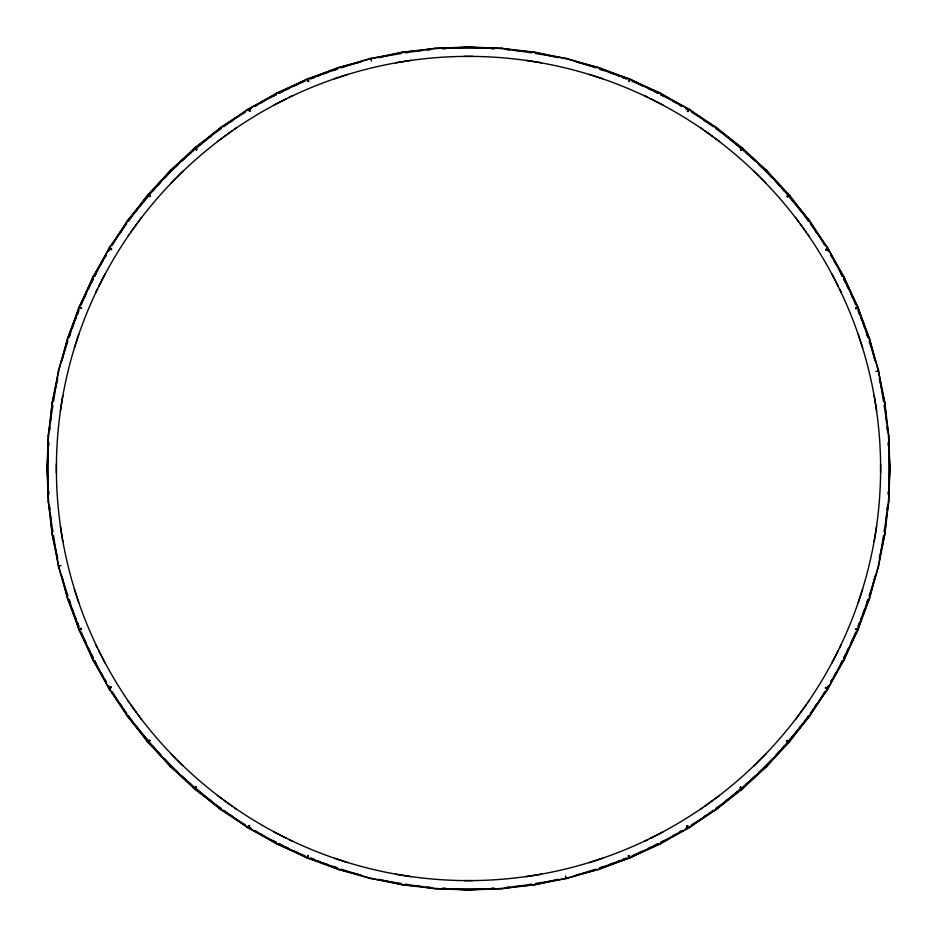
<?xml version="1.0" encoding="UTF-8"?>
<svg xmlns="http://www.w3.org/2000/svg" width="937" height="937" viewBox="0 0 937 937"><rect width="100%" height="100%" fill="white"/><g stroke="black" fill="none" stroke-linecap="round" stroke-linejoin="round"><path stroke-width="1.41" d="M46.85 468.383L48.174 451.54M49.872 429.989L50.106 427.014M50.399 423.36L52.027 402.652M884.973 534.348L886.601 513.64M886.894 509.986L887.128 507.011M888.826 485.46L890.15 468.617M48.162 435.307L52.015 410.956M52.226 409.586L52.882 405.475M53.538 401.376L58.469 370.174M60.343 411.05L62.791 395.601M874.209 541.399L876.657 525.95M878.531 566.826L883.462 535.624M884.118 531.525L884.774 527.414M884.985 526.044L888.838 501.693M52.062 402.43L57.766 378.665M61.994 361.026L67.452 338.316M869.548 598.684L875.006 575.974M879.234 558.335L884.938 534.57M58.527 369.963L67.862 341.244M69.139 337.285L78.907 307.242L81.519 308.097M74.351 347.908L78.755 334.392M308.097 855.481L307.242 858.093L337.285 867.861M628.903 81.519L629.758 78.907L599.715 69.139M858.245 602.608L862.649 589.092M867.861 599.715L858.093 629.758L855.481 628.903M869.138 595.756L878.473 567.037M67.523 338.093L76.459 316.519M76.869 315.523L78.509 311.576M83.323 299.945L92.751 277.176M844.249 659.824L853.677 637.055M858.491 625.424L860.131 621.477M860.541 620.481L869.477 598.907M95.761 292.274L97.53 288.819M98.713 286.476L105.178 273.803M249.535 825.626L248.282 828.074L276.427 842.41A420.362 420.362 0 0 1 273.85 841.075M628.715 81.437L629.969 78.989L658.102 93.325A420.362 420.362 0 0 0 654.225 91.393M308.285 855.563L307.031 858.011L278.898 843.675A420.362 420.362 0 0 0 282.775 845.607M687.465 111.374L688.718 108.926L660.573 94.59A420.362 420.362 0 0 1 663.15 95.925M831.822 663.197L838.287 650.524M839.47 648.181L841.239 644.726M92.857 276.977L105.74 255.953M114.431 241.769L127.315 220.757M809.685 716.243L822.569 695.231M831.26 681.047L844.143 660.023M126.788 223.662L109.043 248.094L111.269 249.71M128.428 221.425L147.8 194.744M127.737 236.382L129.294 234.238M130.911 232.013L136.767 223.966M138.348 221.776L141.499 217.443M687.289 111.269L688.906 109.043L713.338 126.788M687.957 111.749L689.573 109.524M247.427 827.476L249.043 825.251M249.71 825.731L248.094 827.957L223.662 810.212M795.501 719.557L798.652 715.224M800.233 713.034L806.089 704.987M807.706 702.762L809.263 700.618M789.2 742.256L808.572 715.575M810.212 713.338L827.957 688.906L825.731 687.289M127.444 220.57L145.165 199.827M146.16 198.667L147.952 196.547M152.555 191.171L170.265 170.429M766.735 766.571L784.445 745.829M789.048 740.453L790.84 738.333M791.835 737.173L809.556 716.43M171.061 183.125L183.125 171.061M149.897 740.488L147.952 742.42L194.58 789.048L196.512 787.103M740.488 149.897L742.42 147.952L789.048 194.58L787.103 196.512M741.062 150.47L743.006 148.526M193.994 788.474L195.938 786.53M753.875 765.939L765.939 753.875M170.429 170.265L191.171 152.555M196.547 147.952L198.667 146.16M199.827 145.165L220.57 127.444M716.43 809.556L737.173 791.835M738.333 790.84L740.453 789.048M745.829 784.445L766.571 766.735M221.425 128.428L194.744 147.8L196.36 150.025M223.662 126.788L248.094 109.043L249.71 111.269M217.443 141.499L221.776 138.348M223.966 136.767L232.013 130.911M234.238 129.294L236.382 127.737M111.269 687.289L109.043 688.906L126.788 713.338M786.975 196.36L789.2 194.744L808.572 221.425M787.455 197.028L789.68 195.411M147.32 741.589L149.545 739.972M150.025 740.64L147.8 742.256L128.428 715.575M825.731 249.71L827.957 248.094L810.212 223.662M700.618 809.263L702.762 807.706M704.987 806.089L713.034 800.233M715.224 798.652L719.557 795.501M713.338 810.212L688.906 827.957L687.289 825.731M715.575 808.572L742.256 789.2L740.64 786.975M220.757 127.315L241.769 114.431M255.953 105.74L276.977 92.857M660.023 844.143L681.047 831.26M695.231 822.569L716.243 809.685M273.803 105.178L286.476 98.713M288.819 97.53L292.274 95.761M81.437 628.715L78.989 629.969L93.325 658.102A420.362 420.362 0 0 1 91.393 654.225M825.626 249.535L828.074 248.282L842.41 276.427A420.362 420.362 0 0 0 841.075 273.85M826.001 250.261L828.449 249.019M108.551 687.981L110.999 686.739M111.374 687.465L108.926 688.718L94.59 660.573A420.362 420.362 0 0 0 95.925 663.15M855.563 308.285L858.011 307.031L843.675 278.898A420.362 420.362 0 0 1 845.607 282.775M644.726 841.239L648.181 839.47M650.524 838.287L663.197 831.822M277.176 92.751L299.945 83.323M311.576 78.509L315.523 76.869M316.519 76.459L338.093 67.523M598.907 869.477L620.481 860.541M621.477 860.131L625.424 858.491M637.055 853.677L659.824 844.249M337.285 69.139L307.242 78.907L308.097 81.519M341.244 67.862L369.963 58.527M334.392 78.755L347.908 74.351M855.481 308.097L858.093 307.242L867.861 337.285M855.739 308.882L858.351 308.027M78.649 628.973L81.261 628.118M81.519 628.903L78.907 629.758L69.139 599.715M589.092 862.649L602.608 858.245M567.037 878.473L595.756 869.138M599.715 867.861L629.758 858.093L628.903 855.481M338.316 67.452L361.026 61.994M378.665 57.766L402.43 52.062M534.57 884.938L558.335 879.234M575.974 875.006L598.684 869.548M370.174 58.469L401.376 53.538M405.475 52.882L409.586 52.226M410.956 52.015L435.307 48.162M395.601 62.791L411.05 60.343M875.943 371.427L878.66 370.993M58.34 566.007L61.057 565.573M525.95 876.657L541.399 874.209M501.693 888.838L526.044 884.985M527.414 884.774L531.525 884.118M535.624 883.462L566.826 878.531M402.652 52.027L423.36 50.399M427.014 50.106L429.989 49.872M451.54 48.174L468.383 46.85M468.617 890.15L485.46 888.826M507.011 887.128L509.986 886.894M513.64 886.601L534.348 884.973M435.529 48.138L501.471 48.138M464.237 56.384L472.763 56.384M464.237 880.616L472.763 880.616M435.529 888.862L501.471 888.862M468.617 46.85L485.46 48.174M507.011 49.872L509.986 50.106M513.64 50.399L534.348 52.027M402.652 884.973L423.36 886.601M427.014 886.894L429.989 887.128M451.54 888.826L468.383 890.15M501.693 48.162L526.044 52.015M527.414 52.226L531.525 52.882M535.624 53.538L566.826 58.469M525.95 60.343L541.399 62.791M395.601 874.209L411.05 876.657M370.174 878.531L401.376 883.462M405.475 884.118L409.586 884.774M410.956 884.985L435.307 888.838M534.57 52.062L558.335 57.766M575.974 61.994L598.684 67.452M338.316 869.548L361.026 875.006M378.665 879.234L402.43 884.938M567.037 58.527L595.756 67.862M589.092 74.351L602.608 78.755M334.392 858.245L347.908 862.649M341.244 869.138L369.963 878.473M598.907 67.523L620.481 76.459M621.477 76.869L625.424 78.509M637.055 83.323L659.824 92.751M277.176 844.249L299.945 853.677M311.576 858.491L315.523 860.131M316.519 860.541L338.093 869.477M644.726 95.761L648.181 97.53M650.524 98.713L663.197 105.178M111.374 249.535L108.926 248.282L94.59 276.427A420.362 420.362 0 0 1 95.925 273.85M855.563 628.715L858.011 629.969L843.675 658.102A420.362 420.362 0 0 0 845.607 654.225M81.437 308.285L78.989 307.031L93.325 278.898A420.362 420.362 0 0 0 91.393 282.775M825.626 687.465L828.074 688.718L842.41 660.573A420.362 420.362 0 0 1 841.075 663.15M273.803 831.822L286.476 838.287M288.819 839.47L292.274 841.239M660.023 92.857L681.047 105.74M695.231 114.431L716.243 127.315M220.757 809.685L241.769 822.569M255.953 831.26L276.977 844.143M715.575 128.428L742.256 147.8M700.618 127.737L702.762 129.294M704.987 130.911L713.034 136.767M715.224 138.348L719.557 141.499M825.251 687.957L827.476 689.573M109.524 247.427L111.749 249.043M217.443 795.501L221.776 798.652M223.966 800.233L232.013 806.089M234.238 807.706L236.382 809.263M194.744 789.2L221.425 808.572M716.43 127.444L737.173 145.165M738.333 146.16L740.453 147.952M745.829 152.555L766.571 170.265M170.429 766.735L191.171 784.445M196.547 789.048L198.667 790.84M199.827 791.835L220.57 809.556M753.875 171.061L765.939 183.125M196.512 149.897L194.58 147.952L147.952 194.58L149.897 196.512M787.103 740.488L789.048 742.42L742.42 789.048L740.488 787.103M786.53 741.062L788.474 743.006M148.526 193.994L150.47 195.938M171.061 753.875L183.125 765.939M766.735 170.429L784.445 191.171M789.048 196.547L790.84 198.667M791.835 199.827L809.556 220.57M127.444 716.43L145.165 737.173M146.16 738.333L147.952 740.453M152.555 745.829L170.265 766.571M795.501 217.443L798.652 221.776M800.233 223.966L806.089 232.013M807.706 234.238L809.263 236.382M739.972 787.455L741.589 789.68M195.411 147.32L197.028 149.545M127.737 700.618L129.294 702.762M130.911 704.987L136.767 713.034M138.348 715.224L141.499 719.557M809.685 220.757L822.569 241.769M831.26 255.953L844.143 276.977M92.857 660.023L105.74 681.047M114.431 695.231L127.315 716.243M831.822 273.803L838.287 286.476M839.47 288.819L841.239 292.274M308.285 81.437L307.031 78.989L278.898 93.325A420.362 420.362 0 0 1 282.775 91.393M687.465 825.626L688.718 828.074L660.573 842.41A420.362 420.362 0 0 0 663.15 841.075M686.739 826.001L687.981 828.449M249.019 108.551L250.261 110.999M249.535 111.374L248.282 108.926L276.427 94.59A420.362 420.362 0 0 0 273.85 95.925M628.715 855.563L629.969 858.011L658.102 843.675A420.362 420.362 0 0 1 654.225 845.607M95.761 644.726L97.53 648.181M98.713 650.524L105.178 663.197M844.249 277.176L853.677 299.945M858.491 311.576L860.131 315.523M860.541 316.519L869.477 338.093M67.523 598.907L76.459 620.481M76.869 621.477L78.509 625.424M83.323 637.055L92.751 659.824M869.138 341.244L878.473 369.963M858.245 334.392L862.649 347.908M628.118 855.739L628.973 858.351M308.027 78.649L308.882 81.261M74.351 589.092L78.755 602.608M58.527 567.037L67.862 595.756M869.548 338.316L875.006 361.026M879.234 378.665L884.938 402.43M52.062 534.57L57.766 558.335M61.994 575.974L67.452 598.684M878.531 370.174L883.462 401.376M884.118 405.475L884.774 409.586M884.985 410.956L888.838 435.307M874.209 395.601L876.657 411.05M565.573 875.943L566.007 878.66M370.993 58.34L371.427 61.057M60.343 525.95L62.791 541.399M48.162 501.693L52.015 526.044M52.226 527.414L52.882 531.525M53.538 535.624L58.469 566.826M884.973 402.652L886.601 423.36M886.894 427.014L887.128 429.989M888.826 451.54L890.15 468.383M46.85 468.617L48.174 485.46M49.872 507.011L50.106 509.986M50.399 513.64L52.027 534.348M888.862 435.529L888.862 501.471M880.616 464.237L880.616 472.763M56.384 464.237L56.384 472.763M48.138 435.529L48.138 501.471M888.229 491.433A420.362 420.362 0 0 1 888.065 494.303M867.838 599.762A420.362 420.362 0 0 1 866.479 603.826M864.593 609.249A420.362 420.362 0 0 1 863.129 613.29M862.134 615.984A420.362 420.362 0 0 1 860.599 620.013M859.557 622.695A420.362 420.362 0 0 1 857.952 626.701M855.75 632.018A420.362 420.362 0 0 1 854.052 635.989M852.893 638.612A420.362 420.362 0 0 1 851.136 642.548M848.723 647.76A420.362 420.362 0 0 1 846.861 651.648M835.628 673.246A420.362 420.362 0 0 1 834.211 675.753M832.068 679.489A420.362 420.362 0 0 1 830.615 681.972M828.413 685.685A420.362 420.362 0 0 1 826.914 688.133M824.642 691.799A420.362 420.362 0 0 1 823.108 694.235M816.795 703.851A420.362 420.362 0 0 1 815.19 706.217M800.842 725.894A420.362 420.362 0 0 1 781.517 749.073M779.584 751.216A420.362 420.362 0 0 1 775.695 755.433M772.744 758.572A420.362 420.362 0 0 1 769.757 761.664M761.664 769.757A420.362 420.362 0 0 1 758.572 772.744M755.433 775.695A420.362 420.362 0 0 1 751.216 779.584M749.073 781.517A420.362 420.362 0 0 1 725.894 800.842M706.217 815.19A420.362 420.362 0 0 1 703.851 816.795M694.235 823.108A420.362 420.362 0 0 1 691.799 824.642M688.133 826.914A420.362 420.362 0 0 1 685.685 828.413M681.972 830.615A420.362 420.362 0 0 1 679.489 832.068M675.753 834.211A420.362 420.362 0 0 1 673.246 835.628M651.648 846.861A420.362 420.362 0 0 1 647.76 848.723M642.548 851.136A420.362 420.362 0 0 1 638.612 852.893M635.989 854.052A420.362 420.362 0 0 1 632.018 855.75M626.701 857.952A420.362 420.362 0 0 1 622.695 859.557M620.013 860.599A420.362 420.362 0 0 1 615.984 862.134M613.29 863.129A420.362 420.362 0 0 1 609.249 864.593M603.826 866.479A420.362 420.362 0 0 1 599.762 867.838M494.303 888.065A420.362 420.362 0 0 1 491.433 888.229M445.567 888.229A420.362 420.362 0 0 1 442.697 888.065M337.238 867.838A420.362 420.362 0 0 1 333.174 866.479M327.751 864.593A420.362 420.362 0 0 1 323.71 863.129M321.016 862.134A420.362 420.362 0 0 1 316.987 860.599M314.305 859.557A420.362 420.362 0 0 1 310.299 857.952M304.982 855.75A420.362 420.362 0 0 1 301.011 854.052M298.388 852.893A420.362 420.362 0 0 1 294.452 851.136M289.24 848.723A420.362 420.362 0 0 1 285.352 846.861M263.754 835.628A420.362 420.362 0 0 1 261.247 834.211M257.511 832.068A420.362 420.362 0 0 1 255.028 830.615M251.315 828.413A420.362 420.362 0 0 1 248.867 826.914M245.201 824.642A420.362 420.362 0 0 1 242.765 823.108M233.149 816.795A420.362 420.362 0 0 1 230.783 815.19M211.106 800.842A420.362 420.362 0 0 1 187.927 781.517M185.784 779.584A420.362 420.362 0 0 1 181.567 775.695M178.428 772.744A420.362 420.362 0 0 1 175.336 769.757M167.243 761.664A420.362 420.362 0 0 1 164.256 758.572M161.305 755.433A420.362 420.362 0 0 1 157.416 751.216M155.483 749.073A420.362 420.362 0 0 1 136.158 725.894M121.81 706.217A420.362 420.362 0 0 1 120.205 703.851M113.892 694.235A420.362 420.362 0 0 1 112.358 691.799M110.086 688.133A420.362 420.362 0 0 1 108.587 685.685M106.385 681.972A420.362 420.362 0 0 1 104.932 679.489M102.789 675.753A420.362 420.362 0 0 1 101.372 673.246M90.139 651.648A420.362 420.362 0 0 1 88.277 647.76M85.864 642.548A420.362 420.362 0 0 1 84.107 638.612M82.948 635.989A420.362 420.362 0 0 1 81.25 632.018M79.048 626.701A420.362 420.362 0 0 1 77.443 622.695M76.401 620.013A420.362 420.362 0 0 1 74.866 615.984M73.871 613.29A420.362 420.362 0 0 1 72.407 609.249M70.521 603.826A420.362 420.362 0 0 1 69.162 599.762M48.935 494.303A420.362 420.362 0 0 1 48.771 491.433M48.771 445.567A420.362 420.362 0 0 1 48.935 442.697M69.162 337.238A420.362 420.362 0 0 1 70.521 333.174M72.407 327.751A420.362 420.362 0 0 1 73.871 323.71M74.866 321.016A420.362 420.362 0 0 1 76.401 316.987M77.443 314.305A420.362 420.362 0 0 1 79.048 310.299M81.25 304.982A420.362 420.362 0 0 1 82.948 301.011M84.107 298.388A420.362 420.362 0 0 1 85.864 294.452M88.277 289.24A420.362 420.362 0 0 1 90.139 285.352M101.372 263.754A420.362 420.362 0 0 1 102.789 261.247M104.932 257.511A420.362 420.362 0 0 1 106.385 255.028M108.587 251.315A420.362 420.362 0 0 1 110.086 248.867M112.358 245.201A420.362 420.362 0 0 1 113.892 242.765M120.205 233.149A420.362 420.362 0 0 1 121.81 230.783M136.158 211.106A420.362 420.362 0 0 1 155.483 187.927M157.416 185.784A420.362 420.362 0 0 1 161.305 181.567M164.256 178.428A420.362 420.362 0 0 1 167.243 175.336M175.336 167.243A420.362 420.362 0 0 1 178.428 164.256M181.567 161.305A420.362 420.362 0 0 1 185.784 157.416M187.927 155.483A420.362 420.362 0 0 1 211.106 136.158M230.783 121.81A420.362 420.362 0 0 1 233.149 120.205M242.765 113.892A420.362 420.362 0 0 1 245.201 112.358M248.867 110.086A420.362 420.362 0 0 1 251.315 108.587M255.028 106.385A420.362 420.362 0 0 1 257.511 104.932M261.247 102.789A420.362 420.362 0 0 1 263.754 101.372M285.352 90.139A420.362 420.362 0 0 1 289.24 88.277M294.452 85.864A420.362 420.362 0 0 1 298.388 84.107M301.011 82.948A420.362 420.362 0 0 1 304.982 81.25M310.299 79.048A420.362 420.362 0 0 1 314.305 77.443M316.987 76.401A420.362 420.362 0 0 1 321.016 74.866M323.71 73.871A420.362 420.362 0 0 1 327.751 72.407M333.174 70.521A420.362 420.362 0 0 1 337.238 69.162M442.697 48.935A420.362 420.362 0 0 1 445.567 48.771M491.433 48.771A420.362 420.362 0 0 1 494.303 48.935M599.762 69.162A420.362 420.362 0 0 1 603.826 70.521M609.249 72.407A420.362 420.362 0 0 1 613.29 73.871M615.984 74.866A420.362 420.362 0 0 1 620.013 76.401M622.695 77.443A420.362 420.362 0 0 1 626.701 79.048M632.018 81.25A420.362 420.362 0 0 1 635.989 82.948M638.612 84.107A420.362 420.362 0 0 1 642.548 85.864M647.76 88.277A420.362 420.362 0 0 1 651.648 90.139M673.246 101.372A420.362 420.362 0 0 1 675.753 102.789M679.489 104.932A420.362 420.362 0 0 1 681.972 106.385M685.685 108.587A420.362 420.362 0 0 1 688.133 110.086M691.799 112.358A420.362 420.362 0 0 1 694.235 113.892M703.851 120.205A420.362 420.362 0 0 1 706.217 121.81M725.894 136.158A420.362 420.362 0 0 1 749.073 155.483M751.216 157.416A420.362 420.362 0 0 1 755.433 161.305M758.572 164.256A420.362 420.362 0 0 1 761.664 167.243M769.757 175.336A420.362 420.362 0 0 1 772.744 178.428M775.695 181.567A420.362 420.362 0 0 1 779.584 185.784M781.517 187.927A420.362 420.362 0 0 1 800.842 211.106M815.19 230.783A420.362 420.362 0 0 1 816.795 233.149M823.108 242.765A420.362 420.362 0 0 1 824.642 245.201M826.914 248.867A420.362 420.362 0 0 1 828.413 251.315M830.615 255.028A420.362 420.362 0 0 1 832.068 257.511M834.211 261.247A420.362 420.362 0 0 1 835.628 263.754M846.861 285.352A420.362 420.362 0 0 1 848.723 289.24M851.136 294.452A420.362 420.362 0 0 1 852.893 298.388M854.052 301.011A420.362 420.362 0 0 1 855.75 304.982M857.952 310.299A420.362 420.362 0 0 1 859.557 314.305M860.599 316.987A420.362 420.362 0 0 1 862.134 321.016M863.129 323.71A420.362 420.362 0 0 1 864.593 327.751M866.479 333.174A420.362 420.362 0 0 1 867.838 337.238M888.065 442.697A420.362 420.362 0 0 1 888.229 445.567M257.909 833.251A421.181 421.181 0 0 0 889.681 468.5A421.181 421.181 0 0 0 257.909 103.749A421.181 421.181 0 0 0 257.909 833.251M262.442 825.403A412.116 412.116 0 0 0 880.616 468.5A412.116 412.116 0 0 0 262.442 111.597A412.116 412.116 0 0 0 262.442 825.403"/></g></svg>
